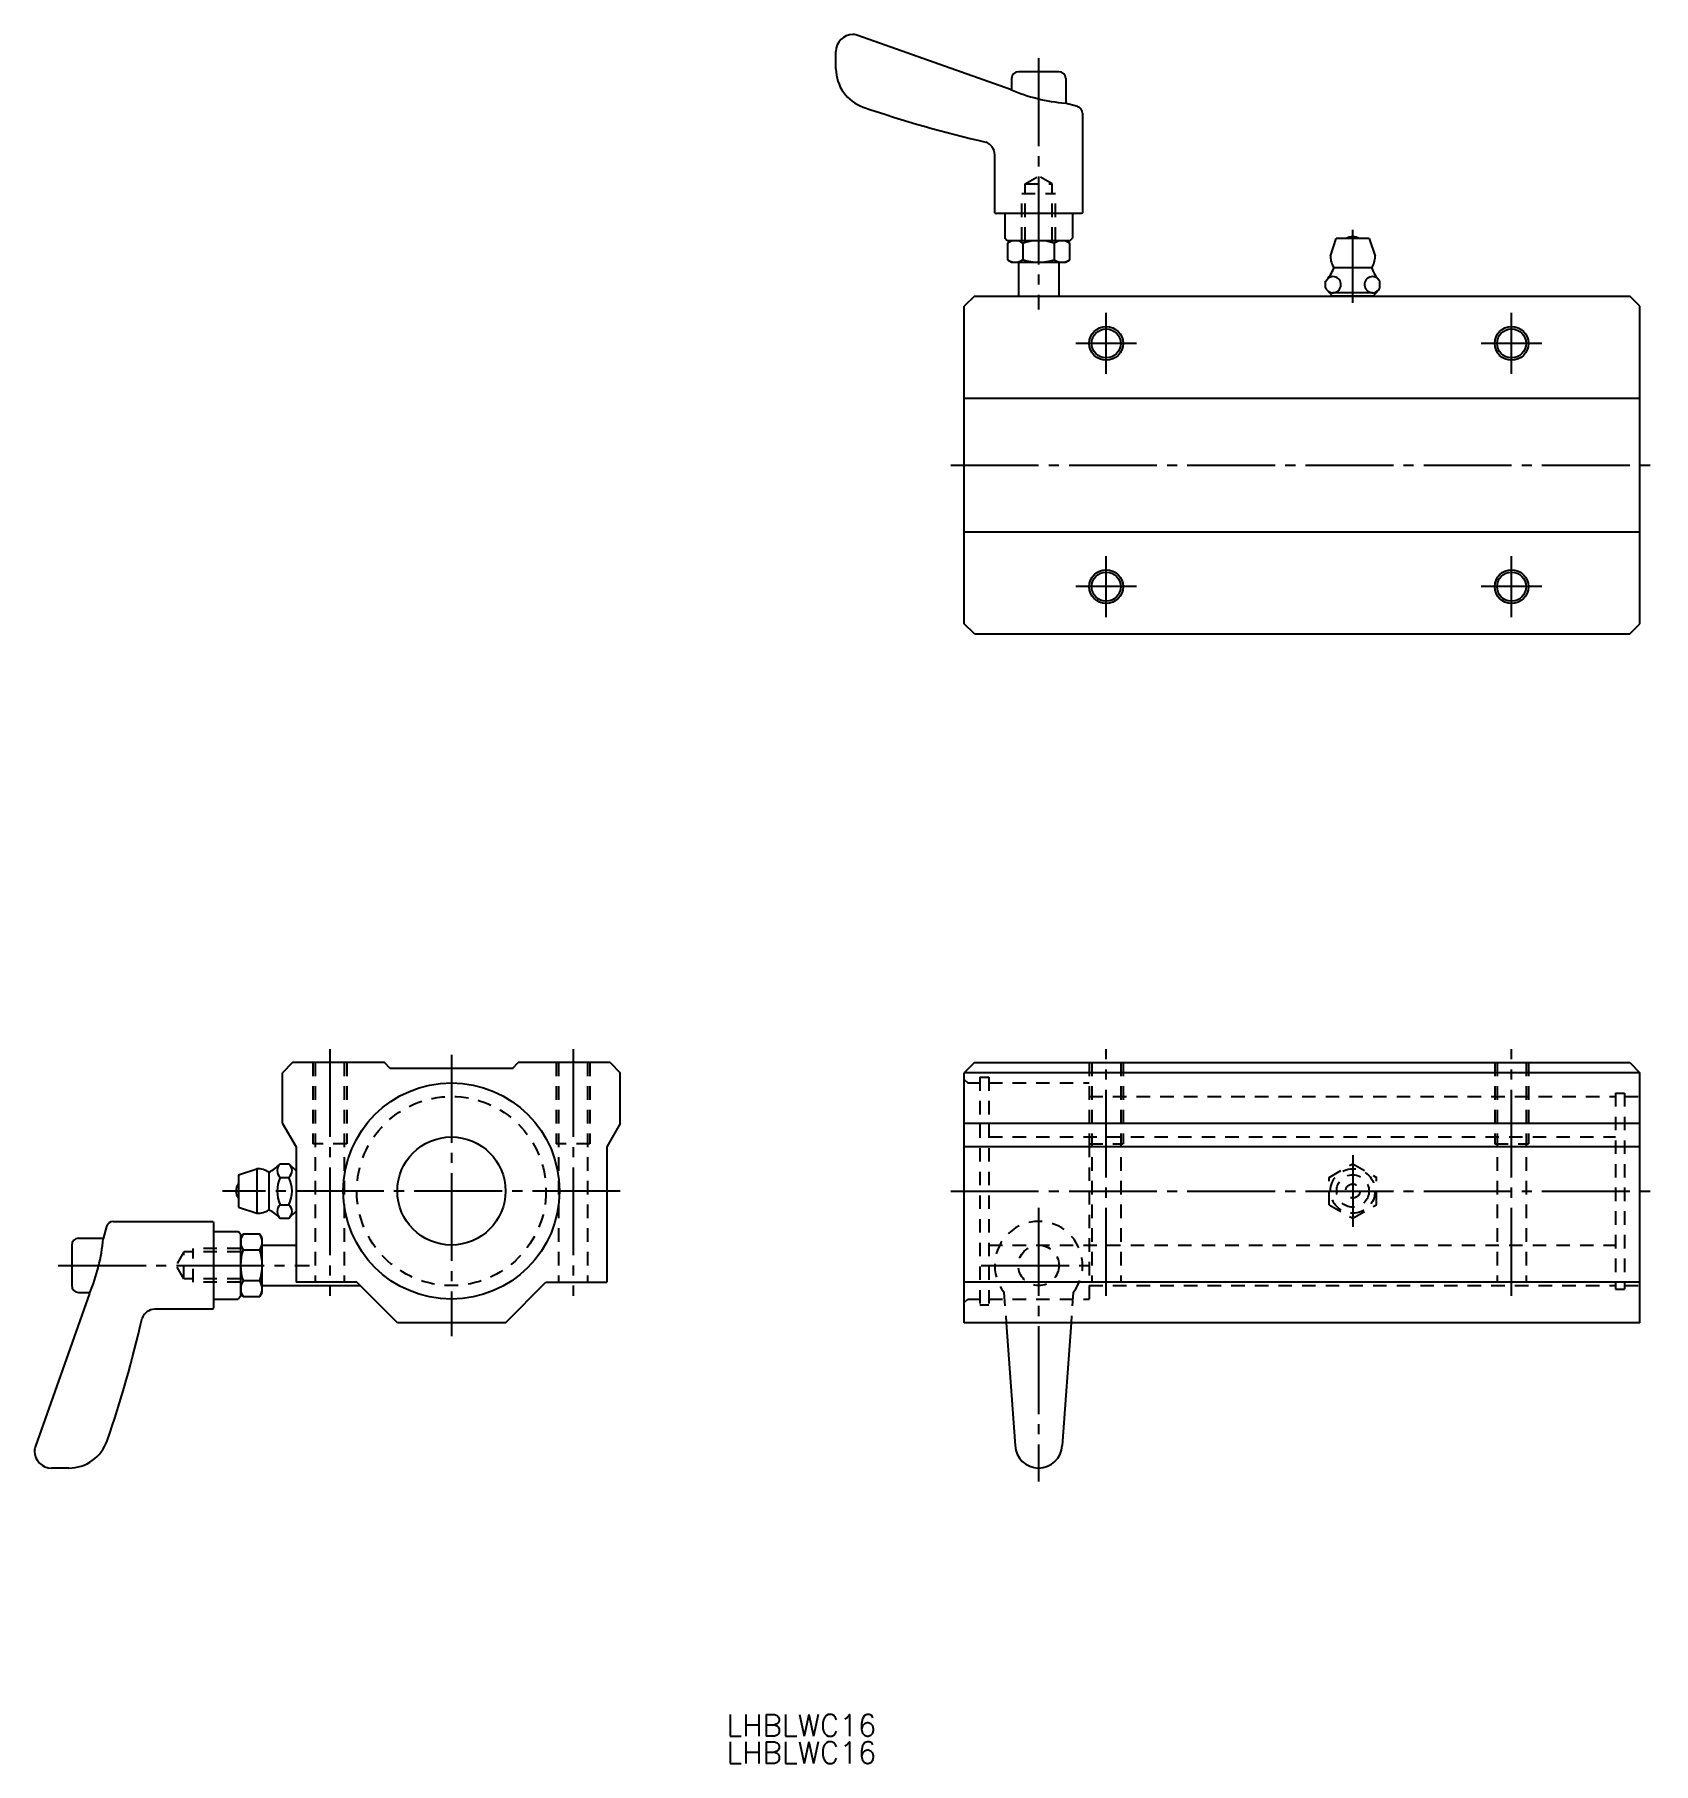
# Model space of a CAD drawing. Extents: x -1876 to -1636, y 382 to 637.
import ezdxf

# ---------------------------------------------------------------- set-up
doc = ezdxf.new("R2010")
doc.units = 0
doc.linetypes.add('CENTER', pattern=[17.5, 13, -1.5, 1.5, -1.5])
doc.linetypes.add('DASHED', pattern=[3.5, 2, -1.5])
doc.layers.get('0').update_dxf_attribs({"linetype": 'CONTINUOUS'})
doc.layers.add('CENTER', color=1, linetype='CENTER')
doc.styles.get("Standard").update_dxf_attribs({"font": 'txt.shx', "bigfont": '@extfont2.shx'})

msp = doc.modelspace()

# ---------------------------------------------------------------- linework, layer by layer
at = {"color": 7, "linetype": 'CONTINUOUS'}
for p, q in [((-1754.81, 637.44), (-1754.89, 637.44)), ((-1731.55, 629.3), (-1754.14, 637.33)), ((-1757.39, 632.38), (-1757.39, 634.94)), ((-1731.39, 630.94), (-1731.39, 629.23)), ((-1724.39, 631.94), (-1730.39, 631.94)), ((-1723.39, 630.94), (-1723.39, 627.26)), ((-1721.62, 626.78), (-1723.45, 627.27)), ((-1720.89, 625.81), (-1720.89, 611.03)), ((-1733.89, 611.03), (-1733.89, 619.65)), ((-1733.89, 611.03), (-1733.69, 610.94)), ((-1721.09, 610.94), (-1733.69, 610.94)), ((-1732.39, 610.94), (-1732.39, 607.31)), ((-1722.39, 610.94), (-1722.39, 607.31)), ((-1732.03, 606.94), (-1732.39, 607.31)), ((-1722.76, 606.94), (-1732.03, 606.94)), ((-1731.39, 606.94), (-1732.01, 606.59)), ((-1732.01, 606.59), (-1732.01, 604.1)), ((-1723.39, 606.94), (-1731.39, 606.94)), ((-1729.7, 604.1), (-1729.7, 606.59)), ((-1725.08, 606.59), (-1725.08, 604.1)), ((-1722.77, 606.59), (-1723.39, 606.94)), ((-1722.77, 604.1), (-1722.77, 606.59)), ((-1722.76, 606.94), (-1722.39, 607.31)), ((-1684.19, 604.64), (-1683.33, 607.24)), ((-1678.46, 607.24), (-1683.33, 607.24)), ((-1678.46, 607.24), (-1677.59, 604.64)), ((-1732.01, 604.1), (-1731.39, 603.74)), ((-1723.39, 603.74), (-1722.77, 604.1)), ((-1731.39, 603.74), (-1723.39, 603.74)), ((-1730.39, 603.74), (-1730.39, 598.74)), ((-1724.39, 603.74), (-1724.39, 598.74)), ((-1678.09, 602.9), (-1683.69, 602.9)), ((-1736.89, 598.74), (-1738.39, 597.24)), ((-1736.89, 598.74), (-1639.89, 598.74)), ((-1684.92, 599.97), (-1684.92, 600.94)), ((-1683.89, 598.74), (-1684.7, 599.63)), ((-1677.89, 598.74), (-1683.89, 598.74)), ((-1677.96, 599.24), (-1683.83, 599.24)), ((-1677.89, 598.74), (-1677.08, 599.63)), ((-1676.87, 599.97), (-1676.87, 600.94)), ((-1638.39, 597.24), (-1639.89, 598.74)), ((-1738.39, 550.24), (-1738.39, 597.24)), ((-1638.39, 550.24), (-1638.39, 597.24)), ((-1738.39, 583.64), (-1638.39, 583.64)), ((-1738.39, 563.84), (-1638.39, 563.84)), ((-1736.89, 548.74), (-1738.39, 550.24)), ((-1639.89, 548.74), (-1638.39, 550.24)), ((-1736.89, 548.74), (-1639.89, 548.74)), ((-1837.81, 485.29), (-1839.31, 483.79)), ((-1839.31, 476.29), (-1839.31, 483.79)), ((-1824.21, 485.29), (-1837.81, 485.29)), ((-1823.36, 484.44), (-1824.21, 485.29)), ((-1805.26, 484.44), (-1823.36, 484.44)), ((-1805.26, 484.44), (-1804.41, 485.29)), ((-1790.81, 485.29), (-1804.41, 485.29)), ((-1790.81, 485.29), (-1789.31, 483.79)), ((-1789.31, 476.29), (-1789.31, 483.79)), ((-1736.89, 485.29), (-1738.39, 483.79)), ((-1738.39, 446.79), (-1738.39, 483.79)), ((-1638.39, 483.79), (-1738.39, 483.79)), ((-1736.89, 485.29), (-1639.89, 485.29)), ((-1639.89, 485.29), (-1638.39, 483.79)), ((-1638.39, 446.79), (-1638.39, 483.79)), ((-1839.31, 476.29), (-1837.31, 472.83)), ((-1789.31, 476.29), (-1791.31, 472.83)), ((-1638.39, 476.29), (-1738.39, 476.29)), ((-1837.31, 472.83), (-1837.31, 452.79)), ((-1791.31, 472.83), (-1791.31, 452.79)), ((-1638.39, 472.83), (-1738.39, 472.83)), ((-1865.34, 461.06), (-1865.84, 459.23)), ((-1864.38, 461.79), (-1849.59, 461.79)), ((-1849.59, 461.79), (-1849.51, 461.59)), ((-1849.51, 461.59), (-1849.51, 448.99)), ((-1870.51, 458.29), (-1870.51, 452.29)), ((-1869.51, 459.29), (-1865.82, 459.29)), ((-1849.51, 460.29), (-1845.87, 460.29)), ((-1845.51, 459.92), (-1845.87, 460.29)), ((-1845.51, 459.92), (-1845.51, 450.66)), ((-1845.15, 459.91), (-1845.51, 459.29)), ((-1845.51, 459.29), (-1845.51, 451.29)), ((-1842.67, 459.91), (-1845.15, 459.91)), ((-1842.31, 459.29), (-1842.67, 459.91)), ((-1842.31, 451.29), (-1842.31, 459.29)), ((-1842.31, 458.29), (-1837.31, 458.29)), ((-1845.15, 457.6), (-1842.67, 457.6)), ((-1842.67, 452.98), (-1845.15, 452.98)), ((-1867.86, 451.13), (-1875.89, 428.54)), ((-1869.51, 451.29), (-1867.79, 451.29)), ((-1845.51, 450.66), (-1845.87, 450.29)), ((-1845.51, 451.29), (-1845.15, 450.67)), ((-1845.15, 450.67), (-1842.67, 450.67)), ((-1842.67, 450.67), (-1842.31, 451.29)), ((-1842.31, 452.29), (-1827.81, 452.29)), ((-1828.31, 452.79), (-1837.31, 452.79)), ((-1822.31, 446.79), (-1828.31, 452.79)), ((-1806.31, 446.79), (-1800.31, 452.79)), ((-1800.31, 452.79), (-1791.31, 452.79)), ((-1638.39, 452.79), (-1738.39, 452.79)), ((-1849.59, 448.79), (-1858.22, 448.79)), ((-1849.59, 448.79), (-1849.51, 448.99)), ((-1849.51, 450.29), (-1845.87, 450.29)), ((-1806.31, 446.79), (-1822.31, 446.79)), ((-1638.39, 446.79), (-1738.39, 446.79)), ((-1732.19, 446.79), (-1730.89, 428.64)), ((-1722.59, 446.79), (-1723.9, 428.63)), ((-1876.01, 427.87), (-1876.01, 427.79)), ((-1870.94, 425.29), (-1873.51, 425.29))]:
    msp.add_line(p, q, dxfattribs=at)
at = {"color": 3, "linetype": 'DASHED'}
for p, q in [((-1729.39, 615.34), (-1727.39, 616.5)), ((-1729.39, 606.94), (-1729.39, 615.34)), ((-1729.39, 615.34), (-1725.39, 615.34)), ((-1725.39, 615.34), (-1727.39, 616.5)), ((-1725.39, 606.94), (-1725.39, 615.34)), ((-1729.89, 606.94), (-1729.89, 613.94)), ((-1729.89, 613.94), (-1724.89, 613.94)), ((-1724.89, 606.94), (-1724.89, 613.94)), ((-1834.81, 485.29), (-1834.81, 473.29)), ((-1834.46, 485.29), (-1834.46, 452.79)), ((-1830.16, 485.29), (-1830.16, 452.79)), ((-1829.81, 485.29), (-1829.81, 473.29)), ((-1798.81, 485.29), (-1798.81, 473.29)), ((-1798.46, 485.29), (-1798.46, 452.79)), ((-1794.16, 485.29), (-1794.16, 452.79)), ((-1793.81, 485.29), (-1793.81, 473.29)), ((-1719.89, 485.29), (-1719.89, 473.29)), ((-1719.54, 485.29), (-1719.54, 452.79)), ((-1715.24, 485.29), (-1715.24, 452.79)), ((-1714.89, 485.29), (-1714.89, 473.29)), ((-1659.89, 485.29), (-1659.89, 473.29)), ((-1659.54, 485.29), (-1659.54, 452.79)), ((-1655.24, 485.29), (-1655.24, 452.79)), ((-1654.89, 485.29), (-1654.89, 473.29)), ((-1738.39, 482.79), (-1737.89, 482.29)), ((-1737.89, 482.29), (-1736.11, 482.29)), ((-1736.11, 483.14), (-1736.11, 449.44)), ((-1736.11, 483.14), (-1734.76, 483.14)), ((-1734.76, 483.14), (-1734.76, 449.44)), ((-1734.76, 482.29), (-1719.89, 482.29)), ((-1719.89, 480.29), (-1642.02, 480.29)), ((-1642.02, 480.79), (-1640.67, 480.79)), ((-1642.02, 480.79), (-1642.02, 451.79)), ((-1640.67, 480.79), (-1640.67, 451.79)), ((-1640.67, 480.29), (-1638.39, 480.29)), ((-1734.76, 474.29), (-1642.02, 474.29)), ((-1829.81, 473.29), (-1834.81, 473.29)), ((-1793.81, 473.29), (-1798.81, 473.29)), ((-1719.89, 473.29), (-1719.89, 450.29)), ((-1719.89, 473.29), (-1714.89, 473.29)), ((-1659.89, 473.29), (-1654.89, 473.29)), ((-1684.39, 468.31), (-1680.89, 470.33)), ((-1684.39, 464.27), (-1684.39, 468.31)), ((-1680.89, 470.33), (-1677.39, 468.31)), ((-1677.39, 464.27), (-1677.39, 468.31)), ((-1684.39, 464.27), (-1680.89, 462.25)), ((-1680.89, 462.25), (-1677.39, 464.27)), ((-1734.76, 458.29), (-1642.02, 458.29)), ((-1853.91, 457.29), (-1855.06, 455.29)), ((-1845.51, 457.29), (-1853.91, 457.29)), ((-1853.91, 453.29), (-1853.91, 457.29)), ((-1845.51, 457.79), (-1852.51, 457.79)), ((-1852.51, 452.79), (-1852.51, 457.79)), ((-1853.91, 453.29), (-1855.06, 455.29)), ((-1845.51, 453.29), (-1853.91, 453.29)), ((-1845.51, 452.79), (-1852.51, 452.79)), ((-1732.52, 451.29), (-1732.19, 446.79)), ((-1722.27, 451.29), (-1722.59, 446.79)), ((-1719.89, 452.29), (-1642.02, 452.29)), ((-1642.02, 451.79), (-1640.67, 451.79)), ((-1640.67, 452.29), (-1638.39, 452.29)), ((-1738.39, 449.79), (-1737.89, 450.29)), ((-1737.89, 450.29), (-1736.11, 450.29)), ((-1736.11, 449.44), (-1734.76, 449.44)), ((-1734.76, 450.29), (-1719.89, 450.29))]:
    msp.add_line(p, q, dxfattribs=at)
at = {"color": 12, "linetype": 'CONTINUOUS'}
msp.add_line((-1720.89, 611.03), (-1721.09, 610.94), dxfattribs=at)
at = {"color": 7}
for p, q in [((-1845.81, 468.69), (-1843.11, 469.59)), ((-1845.81, 468.69), (-1845.81, 467.34)), ((-1843.11, 469.59), (-1843.11, 462.99)), ((-1841.31, 469.09), (-1841.31, 463.49)), ((-1839.65, 470.33), (-1838.35, 470.33)), ((-1839.65, 468.31), (-1838.35, 468.31)), ((-1838.35, 470.33), (-1837.31, 469.29)), ((-1845.81, 467.34), (-1845.81, 465.24)), ((-1845.81, 465.24), (-1845.81, 463.89)), ((-1845.81, 463.89), (-1843.11, 462.99)), ((-1839.65, 464.27), (-1838.35, 464.27)), ((-1837.31, 463.29), (-1838.35, 462.25)), ((-1839.65, 462.25), (-1838.35, 462.25))]:
    msp.add_line(p, q, dxfattribs=at)
at = {"color": 1, "linetype": 'CENTER'}
for p, q in [((-1727.39, 463.79), (-1727.39, 423.29)), ((-1735.89, 455.29), (-1718.89, 455.29))]:
    msp.add_line(p, q, dxfattribs=at)
at = {"color": 3}
for centre in [(-1717.39, 591.74), (-1657.39, 591.74), (-1717.39, 555.74), (-1657.39, 555.74)]:
    msp.add_circle(centre, 2.5, dxfattribs=at)
at = {"color": 7, "linetype": 'CONTINUOUS'}
for centre, radius in [((-1717.39, 591.74), 2.15), ((-1657.39, 591.74), 2.15), ((-1717.39, 555.74), 2.15), ((-1657.39, 555.74), 2.15), ((-1814.31, 466.29), 16), ((-1814.31, 466.29), 8)]:
    msp.add_circle(centre, radius, dxfattribs=at)
at = {"color": 3, "linetype": 'DASHED'}
for centre, radius in [((-1814.31, 466.29), 14), ((-1680.89, 466.29), 3.3), ((-1680.89, 466.29), 2.4), ((-1680.89, 466.29), 1.05), ((-1727.39, 455.29), 3)]:
    msp.add_circle(centre, radius, dxfattribs=at)
at = {"color": 7, "linetype": 'CONTINUOUS'}
for centre, radius, start, end in [((-1754.89, 634.94), 2.5, 90, 180), ((-1754.81, 635.44), 2, 70.4256, 90), ((-1751.39, 632.38), 6, 180, 250.8981), ((-1730.39, 630.94), 1, 90, 180), ((-1724.39, 630.94), 1, 0, 90), ((-1720.91, 654.69), 27.53, 247.2678, 264.7093), ((-1697.13, 789.57), 172.29, 250.9545, 257.2259), ((-1721.89, 625.81), 1, 0, 74.2753), ((-1735.89, 619.65), 2, 0, 70.621), ((-1730.86, 604.9), 2.04, 55.6158, 124.3842), ((-1727.39, 599.3), 7.64, 72.412, 107.588), ((-1723.93, 604.9), 2.04, 55.6158, 124.3842), ((-1680.89, 605.73), 1.82, 56.6015, 123.3985), ((-1730.86, 605.79), 2.04, 235.6158, 304.3842), ((-1727.39, 611.39), 7.64, 252.412, 287.588), ((-1723.93, 605.79), 2.04, 235.6158, 304.3842), ((-1680.89, 604.64), 3.3, 180, 211.9528), ((-1680.89, 604.64), 3.3, 328.0472, 0), ((-1683.83, 600.43), 1.19, 202.9587, 90.0001), ((-1689.3, 605.04), 6, 317.0975, 339.0387), ((-1683.83, 600.43), 1.19, 90.0001, 127.551), ((-1677.96, 600.43), 1.19, 90, 337.0414), ((-1672.49, 605.04), 6, 200.9614, 223.1664), ((-1677.96, 600.43), 1.19, 52.4491, 90), ((-1864.38, 460.79), 1, 90, 164.2753), ((-1869.51, 458.29), 1, 90, 180), ((-1893.26, 461.77), 27.53, 337.2678, 354.7093), ((-1843.46, 458.75), 2.04, 145.6158, 214.3842), ((-1844.35, 458.75), 2.04, 325.6158, 34.3842), ((-1837.87, 455.29), 7.64, 162.412, 197.588), ((-1849.95, 455.29), 7.64, 342.412, 17.588), ((-1843.46, 451.83), 2.04, 145.6158, 214.3842), ((-1844.35, 451.83), 2.04, 325.6158, 34.3842), ((-1869.51, 452.29), 1, 180, 270), ((-1858.22, 446.79), 2, 90, 160.621), ((-2028.13, 485.55), 172.29, 340.9545, 347.2259), ((-1874.01, 427.87), 2, 160.4256, 180), ((-1873.51, 427.79), 2.5, 180, 270), ((-1870.94, 431.29), 6, 270, 340.8981), ((-1727.39, 428.79), 3.5, 182.543, 357.4475)]:
    msp.add_arc(centre, radius, start, end, dxfattribs=at)
at = {"color": 7}
for centre, radius, start, end in [((-1843.11, 466.1), 3.49, 58.9518, 90), ((-1844.02, 474.44), 6, 296.874, 314.9953), ((-1838.74, 469.32), 1.36, 131.985, 228.0149), ((-1835.34, 466.29), 4.76, 154.8911, 205.1089), ((-1839.26, 469.32), 1.36, 311.9851, 48.015), ((-1842.66, 466.29), 4.76, 334.8911, 25.1089), ((-1844.63, 466.29), 1.57, 138.2478, 221.7522), ((-1843.11, 466.48), 3.49, 270, 301.0482), ((-1844.02, 458.14), 6, 43.243, 63.126), ((-1838.74, 463.26), 1.36, 131.9851, 228.0149), ((-1839.26, 463.26), 1.36, 311.9851, 48.0149)]:
    msp.add_arc(centre, radius, start, end, dxfattribs=at)
at = {"color": 3, "linetype": 'DASHED'}
msp.add_arc((-1727.39, 455.29), 6.5, 322.0201, 217.9799, dxfattribs=at)
at = {"layer": 'CENTER', "color": 1, "linetype": 'CENTER'}
for p, q in [((-1727.39, 633.94), (-1727.39, 596.74)), ((-1680.89, 597.74), (-1680.89, 608.54)), ((-1717.39, 587.24), (-1717.39, 596.24)), ((-1657.39, 587.24), (-1657.39, 596.24)), ((-1712.89, 591.74), (-1721.89, 591.74)), ((-1652.89, 591.74), (-1661.89, 591.74)), ((-1740.39, 573.74), (-1636.39, 573.74)), ((-1717.39, 551.24), (-1717.39, 560.24)), ((-1657.39, 551.24), (-1657.39, 560.24)), ((-1712.89, 555.74), (-1721.89, 555.74)), ((-1652.89, 555.74), (-1661.89, 555.74)), ((-1832.31, 487.29), (-1832.31, 450.79)), ((-1814.31, 486.44), (-1814.31, 444.79)), ((-1796.31, 487.29), (-1796.31, 450.79)), ((-1717.39, 450.79), (-1717.39, 487.29)), ((-1657.39, 450.79), (-1657.39, 487.29)), ((-1680.89, 471.59), (-1680.89, 460.99)), ((-1789.31, 466.29), (-1848.21, 466.29)), ((-1740.39, 466.29), (-1636.39, 466.29)), ((-1872.51, 455.29), (-1835.31, 455.29))]:
    msp.add_line(p, q, dxfattribs=at)

# ---------------------------------------------------------------- texts
at = {"color": 7, "linetype": 'CONTINUOUS'}
for p in [(-1773.62, 385.6), (-1773.62, 381.58)]:
    msp.add_text('LHBLWC16', height=3.2, dxfattribs=at).set_placement(p)

doc.saveas('drawing.dxf')
